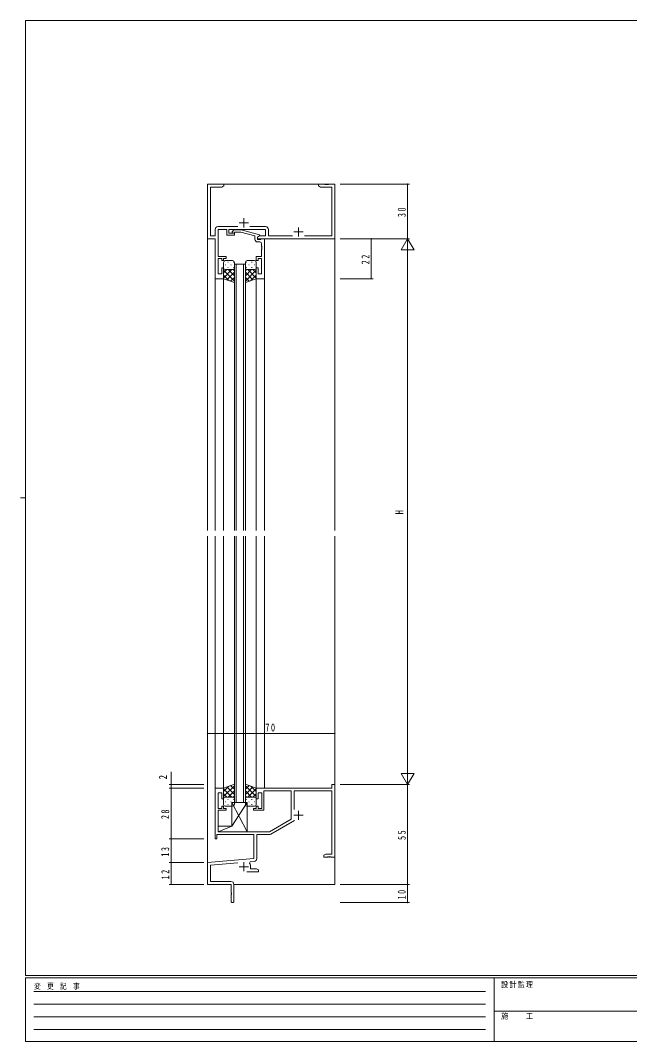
# Model space of a CAD drawing. Units: millimetres on the paper. Extents: x -397 to 397, y -282 to 282.
# Drawn here: x -397 to -62, y -282 to 279 of the extents above; entities that cross this region are included whole.
import ezdxf
from ezdxf.enums import TextEntityAlignment as Align

# ---------------------------------------------------------------- set-up
doc = ezdxf.new("R2010")
doc.units = ezdxf.units.MM
doc.linetypes.add('USER1', pattern=[0.375, 0.25, -0.125])
for name, color, linetype, lineweight in [('0-1_YKK_ZWAK', 7, 'Continuous', 18), ('0-3_YKK_11', 7, 'Continuous', 18), ('0-4_YKK_12', 2, 'Continuous', 18), ('0-6_YKK_13', 4, 'Continuous', 18), ('0-7_YKK_D', 6, 'Continuous', 18)]:
    doc.layers.add(name, color=color, linetype=linetype, lineweight=lineweight)
doc.styles.add('ＭＳ ゴシック', font='')
doc.styles.get('ＭＳ ゴシック').set_extended_font_data('MS Gothic')

msp = doc.modelspace()

# ---------------------------------------------------------------- linework, layer by layer
at = {"layer": '0-1_YKK_ZWAK'}
for p, q in [((-393.908, -245.7), (-393.908, 279.3)), ((376.092, 279.3), (-393.908, 279.3)), ((-396.708, 16.8), (-393.908, 16.8)), ((376.092, -245.7), (-393.908, -245.7)), ((-393.908, -282.1), (-393.908, -247.1)), ((338.292, -247.1), (-393.908, -247.1)), ((-136.308, -247.1), (-136.308, -282.1)), ((-136.308, -265.299), (-7.508, -265.299)), ((-393.908, -282.1), (338.292, -282.1))]:
    msp.add_line(p, q, dxfattribs=at)
at = {"layer": '0-1_YKK_ZWAK', "linetype": 'USER1'}
for p, q in [((-389.31, -254.612), (-141.117, -254.612)), ((-389.31, -261.541), (-141.117, -261.541)), ((-389.31, -268.47), (-141.117, -268.47)), ((-389.31, -275.398), (-141.117, -275.398))]:
    msp.add_line(p, q, dxfattribs=at)
at = {"layer": '0-3_YKK_11'}
for p, q in [((-284.908, 189.3), (-293.908, 189.3)), ((-293.908, 189.3), (-293.908, 159.3)), ((-292.278, 187.67), (-285.999, 187.67)), ((-292.278, 160.93), (-292.278, 187.67)), ((-231.817, 187.67), (-225.538, 187.67)), ((-223.908, 189.3), (-227.45, 189.3)), ((-225.538, 187.67), (-225.538, 160.93)), ((-223.908, 159.3), (-223.908, 189.3)), ((-273.908, 170.5), (-273.908, 165.5)), ((-289.708, 164.33), (-289.708, 160.93)), ((-277.259, 165.93), (-288.108, 165.93)), ((-288.078, 149.5), (-288.078, 164.3)), ((-288.078, 164.3), (-283.208, 164.3)), ((-282.208, 164.3), (-262.008, 164.3)), ((-280.132, 163.324), (-279.357, 164.1)), ((-279.357, 164.1), (-275.412, 164.1)), ((-278.86, 162.9), (-279.284, 162.476)), ((-275.57, 162.9), (-278.86, 162.9)), ((-276.408, 168), (-271.408, 168)), ((-267.808, 160.82), (-275.57, 162.9)), ((-275.412, 164.1), (-265.308, 161.393)), ((-261.978, 165.93), (-270.558, 165.93)), ((-260.378, 160.93), (-260.378, 164.33)), ((-246.408, 163), (-241.408, 163)), ((-243.908, 165.5), (-243.908, 160.5)), ((-293.908, 159.3), (-289.708, 159.3)), ((-289.708, 160.93), (-292.278, 160.93)), ((-289.708, 159.3), (-289.708, 137.3)), ((-267.808, 159), (-267.808, 160.82)), ((-266.508, 160.1), (-266.508, 158.8)), ((-266.508, 159.3), (-223.908, 159.3)), ((-266.508, 158.8), (-264.708, 158.8)), ((-265.138, 157.5), (-266.308, 157.5)), ((-264.708, 158.8), (-264.508, 159)), ((-262.508, 159.3), (-262.508, 137.3)), ((-247.259, 160.93), (-260.378, 160.93)), ((-225.538, 160.93), (-240.558, 160.93)), ((-264.138, 154.258), (-264.138, 154.342)), ((-283.608, 149.5), (-288.078, 149.5)), ((-288.078, 140), (-288.078, 148.5)), ((-288.078, 148.5), (-286.108, 148.5)), ((-286.108, 148.5), (-286.108, 147.3)), ((-286.108, 147.3), (-285.108, 147.3)), ((-285.108, 147.3), (-285.108, 148.5)), ((-267.108, 147.3), (-267.108, 149.5)), ((-266.108, 147.3), (-267.108, 147.3)), ((-266.108, 148.5), (-266.108, 147.3)), ((-264.138, 148.5), (-266.108, 148.5)), ((-264.138, 140), (-264.138, 148.5)), ((-285.108, 143.3), (-286.108, 143.3)), ((-286.108, 143.3), (-286.108, 140)), ((-285.108, 137.3), (-285.108, 143.3)), ((-267.108, 143.3), (-266.108, 143.3)), ((-267.108, 137.3), (-267.108, 143.3)), ((-266.108, 143.3), (-266.108, 140)), ((-289.708, 137.3), (-285.108, 137.3)), ((-286.108, 140), (-288.078, 140)), ((-262.508, 137.3), (-267.108, 137.3)), ((-266.108, 140), (-264.138, 140)), ((-289.708, -170.7), (-289.708, -142.7)), ((-289.708, -142.7), (-285.108, -142.7)), ((-288.078, -145.4), (-288.078, -153.9)), ((-286.108, -145.4), (-288.078, -145.4)), ((-285.108, -142.7), (-285.108, -148.7)), ((-267.108, -148.7), (-267.108, -142.7)), ((-267.108, -142.7), (-225.538, -142.7)), ((-264.108, -153.9), (-264.108, -145.4)), ((-247.908, -144.33), (-262.908, -144.33)), ((-262.908, -144.33), (-262.908, -154.9)), ((-247.908, -159.772), (-247.908, -144.33)), ((-246.278, -144.33), (-246.278, -154.507)), ((-225.538, -144.33), (-246.278, -144.33)), ((-225.538, -140.7), (-223.908, -140.7)), ((-225.538, -142.7), (-225.538, -140.7)), ((-225.538, -179.07), (-225.538, -144.33)), ((-223.908, -140.7), (-223.908, -180.7)), ((-288.078, -153.9), (-286.108, -153.9)), ((-288.078, -154.9), (-288.078, -166.7)), ((-283.608, -154.9), (-288.078, -154.9)), ((-283.608, -153.9), (-283.608, -154.9)), ((-268.608, -154.9), (-268.608, -153.9)), ((-262.908, -154.9), (-268.608, -154.9)), ((-243.908, -155.2), (-243.908, -160.2)), ((-259.908, -166.7), (-247.908, -159.772)), ((-246.166, -160.648), (-259.1, -168.116)), ((-246.408, -157.7), (-241.408, -157.7)), ((-268.408, -168.33), (-288.708, -168.33)), ((-288.078, -166.7), (-259.908, -166.7)), ((-268.408, -181.469), (-268.408, -168.33)), ((-259.9, -168.33), (-266.778, -168.33)), ((-266.778, -168.33), (-266.778, -181.497)), ((-228.817, -179.07), (-225.538, -179.07)), ((-293.908, -183.7), (-268.408, -181.469)), ((-293.908, -195.7), (-293.908, -183.7)), ((-277.278, -183.881), (-292.278, -185.194)), ((-292.278, -185.194), (-292.278, -194.07)), ((-273.908, -183.5), (-273.908, -188.5)), ((-226.133, -180.58), (-226.683, -180.58)), ((-276.408, -186), (-271.408, -186)), ((-265.908, -188.7), (-272.258, -188.7)), ((-266.999, -187.07), (-265.908, -187.7)), ((-265.908, -187.7), (-265.908, -188.7)), ((-280.908, -195.7), (-293.908, -195.7)), ((-292.278, -194.07), (-281.008, -194.07)), ((-280.908, -200.242), (-280.908, -195.7)), ((-279.408, -195.67), (-279.408, -204.95))]:
    msp.add_line(p, q, dxfattribs=at)
for points in [[(-285.999, 187.67), (-284.908, 188.3), (-284.908, 189.3)], [(-229.366, 189.3), (-232.908, 189.3), (-232.908, 188.3), (-231.817, 187.67)], [(-227.45, 189.3), (-227.633, 189.18), (-228.183, 189.18), (-228.366, 189.3), (-228.45, 189.3), (-228.633, 189.18), (-229.183, 189.18), (-229.366, 189.3)], [(-283.208, 164.3), (-283.208, 161.3), (-279.008, 161.3), (-279.008, 162.3), (-282.208, 162.3), (-282.208, 164.3)], [(-262.008, 164.3), (-262.008, 160.93), (-265.071, 160.93), (-266.508, 160.1), (-266.508, 159.3)], [(-265.308, 161.393), (-265.308, 160.793), (-266.508, 160.1)], [(-264.508, 159), (-264.208, 159.3), (-262.508, 159.3)], [(-267.108, 149.5), (-264.138, 149.5), (-264.138, 153.342), (-264.018, 153.525), (-264.018, 154.075), (-264.138, 154.258)], [(-264.138, 154.342), (-264.018, 154.525), (-264.018, 155.075), (-264.138, 155.258), (-264.138, 156.5)], [(-285.108, 148.5), (-283.608, 148.5), (-283.608, 149.5)], [(-285.108, -148.7), (-286.108, -148.7), (-286.108, -145.4)], [(-264.108, -145.4), (-266.108, -145.4), (-266.108, -148.7), (-267.108, -148.7)], [(-286.108, -153.9), (-286.108, -152.7), (-285.108, -152.7), (-285.108, -153.9), (-283.608, -153.9)], [(-268.608, -153.9), (-267.108, -153.9), (-267.108, -152.7), (-266.108, -152.7), (-266.108, -153.9), (-264.108, -153.9)], [(-288.708, -168.33), (-288.708, -170.7), (-289.708, -170.7)], [(-226.683, -180.58), (-226.866, -180.7), (-226.95, -180.7), (-227.133, -180.58), (-227.683, -180.58), (-227.866, -180.7), (-229.908, -180.7), (-229.908, -179.7), (-228.817, -179.07)], [(-268.239, -183.09), (-270.389, -183.279), (-270.769, -184.041)], [(-223.908, -180.7), (-225.95, -180.7), (-226.133, -180.58)], [(-270.208, -186), (-270.208, -187.07), (-266.999, -187.07)], [(-280.908, -204.95), (-280.908, -201.158), (-280.788, -200.975), (-280.788, -200.425), (-280.908, -200.242)]]:
    msp.add_lwpolyline(points, dxfattribs=at)
for centre, radius, start, end in [((-288.108, 164.33), 1.6, 90.00001, 179.99999), ((-279.708, 162.9), 0.6, 134.99999, 315.00001), ((-261.978, 164.33), 1.6, 0.00001, 89.99999), ((-266.308, 159), 1.5, 180.00001, 269.99999), ((-265.138, 156.5), 1, 0.00001, 89.99999), ((-259.9, -166.73), 1.6, 269.99997, 299.99998), ((-273.908, -186), 3.7, 0, 31.96331), ((-268.378, -181.497), 1.6, 275, 0.00001), ((-281.008, -195.67), 1.6, 0.00001, 89.99999), ((-280.158, -204.95), 0.75, 179.99999, 0.00001)]:
    msp.add_arc(centre, radius, start, end, dxfattribs=at)
at = {"layer": '0-4_YKK_12'}
for p, q in [((-293.908, 189.3), (-223.908, 189.3)), ((-293.908, 189.3), (-293.908, -1.2)), ((-223.908, 189.3), (-223.908, 175.599)), ((-223.908, 189.3), (-223.908, -1.2)), ((-279.108, 145.301), (-273.108, 145.301)), ((-279.108, -1.2), (-279.108, 145.301)), ((-278.108, 145.301), (-278.108, -1.2)), ((-274.108, -1.2), (-274.108, 145.301)), ((-273.108, 145.301), (-273.108, -1.2)), ((-289.708, 137.6), (-289.708, -1.2)), ((-285.108, 137.8), (-285.108, -1.2)), ((-267.108, 137.6), (-267.108, -1.2)), ((-262.508, 137.6), (-262.508, -1.2)), ((-293.908, -4.2), (-293.908, -195.7)), ((-289.708, -4.2), (-289.708, -143)), ((-285.108, -4.2), (-285.108, -143.2)), ((-279.108, -4.2), (-279.108, -150.701)), ((-278.108, -150.701), (-278.108, -4.2)), ((-274.108, -4.2), (-274.108, -150.701)), ((-273.108, -150.701), (-273.108, -4.2)), ((-267.108, -4.2), (-267.108, -143)), ((-262.508, -4.2), (-262.508, -142.7)), ((-223.908, -4.2), (-223.908, -195.7)), ((-279.108, -150.701), (-273.108, -150.701)), ((-293.908, -195.7), (-281.208, -195.7)), ((-279.408, -195.7), (-223.908, -195.7))]:
    msp.add_line(p, q, dxfattribs=at)
at = {"layer": '0-6_YKK_13'}
for p, q in [((-285.108, 146.3), (-285.108, 143.3)), ((-280.108, 147.3), (-284.108, 147.3)), ((-282.773, 146.352), (-282.573, 146.352)), ((-279.743, 146.352), (-279.543, 146.352)), ((-279.108, 143.3), (-279.108, 146.3)), ((-273.108, 143.3), (-273.108, 146.3)), ((-272.473, 146.352), (-272.673, 146.352)), ((-272.108, 147.3), (-268.108, 147.3)), ((-269.443, 146.352), (-269.643, 146.352)), ((-267.108, 146.3), (-267.108, 143.3)), ((-285.108, 137.3), (-285.108, 143.3)), ((-280.488, 142.3), (-285.108, 137.68)), ((-283.316, 142.3), (-285.108, 140.508)), ((-285.108, 142.032), (-279.108, 136.032)), ((-284.188, 144.937), (-283.988, 144.937)), ((-284.108, 142.3), (-280.508, 142.3)), ((-283.708, 142.3), (-280.108, 142.3)), ((-279.108, 140.851), (-283.304, 136.656)), ((-282.773, 143.522), (-282.573, 143.522)), ((-282.548, 142.3), (-279.108, 138.86)), ((-281.158, 144.937), (-280.958, 144.937)), ((-279.776, 142.357), (-279.108, 141.689)), ((-279.743, 143.522), (-279.543, 143.522)), ((-279.108, 135.157), (-279.108, 143.3)), ((-273.108, 143.3), (-273.108, 135.157)), ((-272.44, 142.357), (-273.108, 141.689)), ((-269.668, 142.3), (-273.108, 138.86)), ((-267.108, 142.032), (-273.108, 136.032)), ((-273.108, 140.851), (-268.912, 136.656)), ((-272.473, 143.522), (-272.673, 143.522)), ((-268.508, 142.3), (-272.108, 142.3)), ((-271.729, 142.3), (-267.108, 137.68)), ((-268.108, 142.3), (-271.708, 142.3)), ((-271.058, 144.937), (-271.258, 144.937)), ((-269.443, 143.522), (-269.643, 143.522)), ((-268.9, 142.3), (-267.108, 140.508)), ((-268.028, 144.937), (-268.228, 144.937)), ((-267.108, 137.3), (-267.108, 143.3)), ((-285.108, 139.203), (-282.147, 136.243)), ((-279.108, 135.157), (-285.108, 137.3)), ((-279.108, 138.023), (-281.22, 135.911)), ((-273.108, 138.023), (-270.997, 135.911)), ((-273.108, 135.157), (-267.108, 137.3)), ((-267.108, 139.203), (-270.069, 136.243)), ((-279.108, -140.557), (-285.108, -142.7)), ((-285.108, -147.432), (-279.108, -141.432)), ((-285.108, -144.603), (-282.147, -141.643)), ((-285.108, -142.7), (-285.108, -148.7)), ((-280.488, -147.7), (-285.108, -143.08)), ((-283.316, -147.7), (-285.108, -145.908)), ((-279.108, -146.251), (-283.304, -142.056)), ((-282.548, -147.7), (-279.108, -144.26)), ((-279.108, -143.423), (-281.22, -141.311)), ((-279.108, -140.557), (-279.108, -148.7)), ((-273.108, -140.557), (-267.108, -142.7)), ((-273.108, -148.7), (-273.108, -140.557)), ((-273.108, -143.423), (-270.997, -141.311)), ((-267.108, -147.432), (-273.108, -141.432)), ((-273.108, -146.251), (-268.912, -142.056)), ((-269.668, -147.7), (-273.108, -144.26)), ((-271.729, -147.7), (-267.108, -143.08)), ((-267.108, -144.603), (-270.069, -141.643)), ((-268.9, -147.7), (-267.108, -145.908)), ((-267.108, -142.7), (-267.108, -148.7)), ((-285.108, -151.7), (-285.108, -148.7)), ((-284.188, -150.337), (-283.988, -150.337)), ((-284.108, -147.7), (-280.508, -147.7)), ((-283.708, -147.7), (-280.108, -147.7)), ((-282.773, -148.922), (-282.573, -148.922)), ((-281.158, -150.337), (-280.958, -150.337)), ((-272.078, -150.7), (-280.578, -150.7)), ((-280.578, -163.7), (-280.578, -150.7)), ((-272.078, -166.7), (-280.578, -150.7)), ((-272.078, -150.7), (-280.578, -163.7)), ((-279.776, -147.757), (-279.108, -147.089)), ((-279.743, -148.922), (-279.543, -148.922)), ((-279.108, -148.7), (-279.108, -151.7)), ((-272.44, -147.757), (-273.108, -147.089)), ((-273.108, -148.7), (-273.108, -151.7)), ((-272.473, -148.922), (-272.673, -148.922)), ((-268.508, -147.7), (-272.108, -147.7)), ((-272.078, -166.7), (-272.078, -150.7)), ((-268.108, -147.7), (-271.708, -147.7)), ((-271.058, -150.337), (-271.258, -150.337)), ((-269.443, -148.922), (-269.643, -148.922)), ((-268.028, -150.337), (-268.228, -150.337)), ((-267.108, -151.7), (-267.108, -148.7)), ((-280.108, -152.7), (-284.108, -152.7)), ((-282.773, -151.752), (-282.573, -151.752)), ((-279.743, -151.752), (-279.543, -151.752)), ((-272.473, -151.752), (-272.673, -151.752)), ((-272.108, -152.7), (-268.108, -152.7)), ((-269.443, -151.752), (-269.643, -151.752)), ((-288.078, -166.7), (-288.078, -163.7)), ((-280.578, -163.7), (-288.078, -166.7)), ((-288.078, -163.7), (-280.578, -163.7)), ((-288.078, -166.7), (-272.078, -166.7))]:
    msp.add_line(p, q, dxfattribs=at)
for centre, start, end in [((-284.108, 146.3), 90, 180), ((-280.108, 146.3), 0, 90), ((-272.108, 146.3), 90, 180), ((-268.108, 146.3), 0, 90), ((-284.108, 143.3), 180, 270), ((-284.108, 143.3), 180, 270), ((-280.108, 143.3), 270, 0), ((-280.108, 143.3), 270, 0), ((-272.108, 143.3), 180, 270), ((-272.108, 143.3), 180, 270), ((-268.108, 143.3), 270, 0), ((-268.108, 143.3), 270, 0), ((-284.108, -148.7), 90, 180), ((-284.108, -148.7), 90, 180), ((-280.108, -148.7), 360, 90), ((-280.108, -148.7), 360, 90), ((-272.108, -148.7), 90, 180), ((-272.108, -148.7), 90, 180), ((-268.108, -148.7), 360, 90), ((-268.108, -148.7), 360, 90), ((-284.108, -151.7), 180, 270), ((-280.108, -151.7), 270, 360), ((-272.108, -151.7), 180, 270), ((-268.108, -151.7), 270, 360)]:
    msp.add_arc(centre, 1, start, end, dxfattribs=at)
at = {"layer": '0-7_YKK_D'}
for p, q in [((-220.908, 189.3), (-182.908, 189.3)), ((-183.908, 189.3), (-183.908, 159.3)), ((-220.908, 159.3), (-202.908, 159.3)), ((-220.908, 159.3), (-182.908, 159.3)), ((-220.908, 159.3), (-182.908, 159.3)), ((-203.908, 137.3), (-203.908, 159.3)), ((-183.908, 159.3), (-187.408, 153.238)), ((-183.908, 159.3), (-183.908, 147.176)), ((-183.908, 159.3), (-180.408, 153.238)), ((-187.408, 153.238), (-180.408, 153.238)), ((-183.908, 152.3), (-183.908, -133.7)), ((-220.908, 137.3), (-202.908, 137.3)), ((-293.908, -137.7), (-293.908, -111.7)), ((-223.908, -137.7), (-223.908, -111.7)), ((-293.908, -112.7), (-223.908, -112.7)), ((-183.908, -140.7), (-183.908, -128.576)), ((-313.908, -140.7), (-313.908, -133.8)), ((-183.908, -140.7), (-187.408, -134.638)), ((-180.408, -134.638), (-187.408, -134.638)), ((-183.908, -140.7), (-180.408, -134.638)), ((-295.908, -140.7), (-314.908, -140.7)), ((-295.908, -142.7), (-314.908, -142.7)), ((-295.908, -142.7), (-314.908, -142.7)), ((-313.908, -142.7), (-313.908, -140.7)), ((-313.908, -142.7), (-313.908, -170.7)), ((-220.908, -140.7), (-182.908, -140.7)), ((-220.908, -140.7), (-182.908, -140.7)), ((-183.908, -140.7), (-183.908, -195.7)), ((-295.908, -170.7), (-314.908, -170.7)), ((-295.908, -170.7), (-314.908, -170.7)), ((-313.908, -170.7), (-313.908, -183.7)), ((-295.908, -183.7), (-314.908, -183.7)), ((-295.908, -183.7), (-314.908, -183.7)), ((-313.908, -183.7), (-313.908, -195.7)), ((-295.908, -195.7), (-314.908, -195.7)), ((-220.908, -195.7), (-182.908, -195.7)), ((-220.908, -195.7), (-182.908, -195.7)), ((-183.908, -195.7), (-183.908, -205.7)), ((-220.908, -205.7), (-182.908, -205.7))]:
    msp.add_line(p, q, dxfattribs=at)
for centre, start, end in [((-183.908, 189.3), 90, 270), ((-183.908, 189.3), 270, 90), ((-203.908, 159.3), 90, 270), ((-203.908, 159.3), 270, 90), ((-203.908, 137.3), 90, 270), ((-203.908, 137.3), 270, 90), ((-293.908, -112.7), 0, 180), ((-293.908, -112.7), 180, 0), ((-223.908, -112.7), 0, 180), ((-223.908, -112.7), 180, 0), ((-313.908, -140.7), 90, 270), ((-313.908, -142.7), 90, 270), ((-313.908, -142.7), 90, 270), ((-313.908, -140.7), 270, 90), ((-313.908, -142.7), 270, 90), ((-313.908, -142.7), 270, 90), ((-313.908, -170.7), 90, 270), ((-313.908, -170.7), 90, 270), ((-313.908, -170.7), 270, 90), ((-313.908, -170.7), 270, 90), ((-313.908, -183.7), 90, 270), ((-313.908, -183.7), 90, 270), ((-313.908, -183.7), 270, 90), ((-313.908, -183.7), 270, 90), ((-313.908, -195.7), 90, 270), ((-313.908, -195.7), 270, 90), ((-183.908, -195.7), 90, 270), ((-183.908, -195.7), 90, 270), ((-183.908, -195.7), 270, 90), ((-183.908, -195.7), 270, 90), ((-183.908, -205.7), 90, 270), ((-183.908, -205.7), 270, 90)]:
    msp.add_arc(centre, 0.106, start, end, dxfattribs=at)

# ---------------------------------------------------------------- texts
at = {"layer": '0-1_YKK_ZWAK', "char_height": 3.079, "attachment_point": 7, "style": 'ＭＳ ゴシック'}
for s, insert in [('\\T1.23;\\W0.85;変\\~更\\~記\\~事', (-389.194, -253.547)), ('\\T1.17;\\W0.9;設計監理', (-132.539, -252.633)), ('\\T1.17;\\W0.9;施\u3000\u3000工', (-132.539, -269.954))]:
    msp.add_mtext(s, dxfattribs=dict(at, insert=insert))
at = {"layer": '0-7_YKK_D', "color": 7, "style": 'ＭＳ ゴシック', "width": 0.8}
for s, p in [('H', (-184.908, 7.753)), ('2', (-314.908, -137.935))]:
    msp.add_text(s, height=4.399, rotation=90, dxfattribs=at).set_placement(p, align=Align.BOTTOM_LEFT)
at = {"layer": '0-7_YKK_D', "color": 7, "char_height": 4.399, "attachment_point": 7, "rotation": 90, "style": 'ＭＳ ゴシック'}
for s, insert in [('\\T1.37;\\W0.75;30', (-184.908, 171.169)), ('\\T1.37;\\W0.75;22', (-204.908, 145.206)), ('\\T1.37;\\W0.75;28', (-314.908, -159.807)), ('\\T1.37;\\W0.75;55', (-184.908, -171.27)), ('\\T1.37;\\W0.75;13', (-314.908, -180.441)), ('\\T1.37;\\W0.75;12', (-314.908, -192.953)), ('\\T1.37;\\W0.75;10', (-184.908, -204.002))]:
    msp.add_mtext(s, dxfattribs=dict(at, insert=insert))
at = {"layer": '0-7_YKK_D', "color": 7, "insert": (-262.1, -111.7), "char_height": 4.399, "attachment_point": 7, "style": 'ＭＳ ゴシック'}
msp.add_mtext('\\T1.37;\\W0.75;70', dxfattribs=at)

doc.saveas('drawing.dxf')
